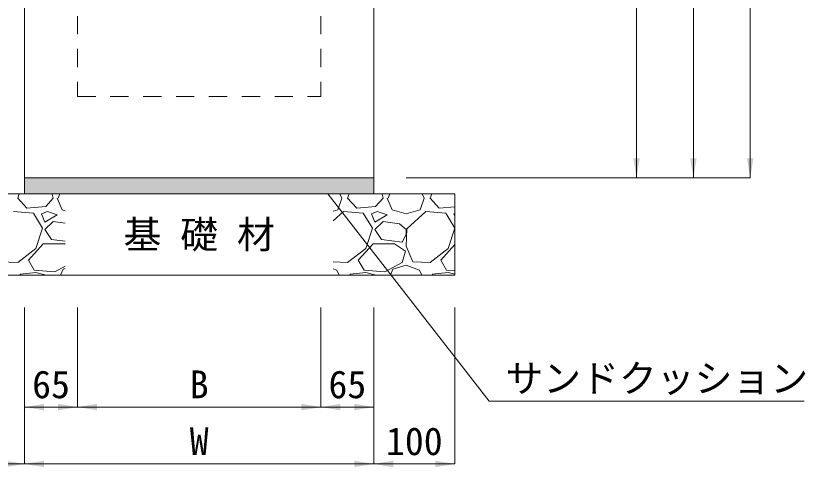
# Model space of a CAD drawing. Units: millimetres at full size. Extents: x 87158 to 122251, y -125707 to -112261.
# Drawn here: x 98652 to 99624, y -115237 to -114681 of the extents above; entities that cross this region are included whole.
import ezdxf
from ezdxf.enums import TextEntityAlignment as Align

# ---------------------------------------------------------------- set-up
doc = ezdxf.new("R2010")
doc.units = ezdxf.units.MM
doc.header["$LTSCALE"] = 30
doc.linetypes.add('USER1', pattern=[1.35, 0.75, -0.6])
doc.layers.add('ハッチング_モルタル', color=30, linetype='Continuous')
doc.layers.add('文字', color=41, linetype='Continuous')
for name, color, linetype, lineweight in [('ハッチング_基礎', 150, 'Continuous', 9), ('寸法線', 7, 'Continuous', 13), ('引出線', 4, 'Continuous', 13), ('本体', 2, 'Continuous', 13), ('舗装・基礎', 3, 'Continuous', 13)]:
    doc.layers.add(name, color=color, linetype=linetype, lineweight=lineweight)
doc.styles.add('ＭＳ ゴシック', font='')
doc.styles.get('ＭＳ ゴシック').set_extended_font_data('MS Gothic')

# ---------------------------------------------------------------- blocks, each defined once
blk = doc.blocks.new('filled_arrow')
at = {"color": 0, "linetype": 'Continuous', "lineweight": -2}
blk.add_solid([(7.5, 1.25), (0, 0), (7.5, -1.25)], dxfattribs=at)

msp = doc.modelspace()

# ---------------------------------------------------------------- hatches: boundary and pattern name
at = {"layer": 'ハッチング_モルタル'}
msp.add_hatch(color=256, dxfattribs=at).paths.add_polyline_path([(99092.6, -114900.66), (99092.6, -114880.66), (98662.6, -114880.66), (98662.6, -114900.66)])

# ---------------------------------------------------------------- linework, layer by layer
at = {"layer": 'ハッチング_基礎'}
for p, q in [((98654.02, -114906.03), (98656.04, -114900.66)), ((98696.69, -114900.95), (98695.51, -114900.66)), ((98697.71, -114906.03), (98696.69, -114900.95)), ((98703.8, -114906.03), (98706.11, -114900.66)), ((99050.83, -114900.66), (99053.31, -114906.03)), ((99060.42, -114906.03), (99062.44, -114900.66)), ((99103.09, -114900.95), (99101.91, -114900.66)), ((99104.11, -114906.03), (99103.09, -114900.95)), ((99110.2, -114906.03), (99112.51, -114900.66)), ((99152.43, -114900.66), (99154.91, -114906.03)), ((99162.02, -114906.03), (99164.04, -114900.66)), ((98665.2, -114918.23), (98654.02, -114906.03)), ((98697.71, -114906.03), (98688.56, -114916.19)), ((98702.79, -114906.03), (98708.88, -114920.26)), ((99048.23, -114920.26), (99053.31, -114906.03)), ((99071.6, -114918.23), (99060.42, -114906.03)), ((99104.11, -114906.03), (99094.96, -114916.19)), ((99109.19, -114906.03), (99115.28, -114920.26)), ((99149.83, -114920.26), (99154.91, -114906.03)), ((99173.2, -114918.23), (99162.02, -114906.03)), ((98688.56, -114916.19), (98665.2, -114918.23)), ((98708.88, -114920.26), (98712.6, -114921.35)), ((99042.6, -114921.91), (99048.23, -114920.26)), ((99094.96, -114916.19), (99071.6, -114918.23)), ((99115.28, -114920.26), (99132.56, -114925.34)), ((99132.56, -114925.34), (99149.83, -114920.26)), ((99192.6, -114916.54), (99173.2, -114918.23)), ((98673.32, -114924.32), (98648.94, -114922.29)), ((98684.5, -114942.61), (98673.32, -114924.32)), ((98690.6, -114922.29), (98683.48, -114925.34)), ((98683.48, -114925.34), (98687.55, -114935.5)), ((98687.55, -114935.5), (98702.79, -114926.35)), ((98702.79, -114926.35), (98690.6, -114922.29)), ((99055.34, -114922.29), (99042.6, -114933.92)), ((99079.72, -114924.32), (99055.34, -114922.29)), ((99090.9, -114942.61), (99079.72, -114924.32)), ((99097, -114922.29), (99089.88, -114925.34)), ((99089.88, -114925.34), (99093.95, -114935.5)), ((99093.95, -114935.5), (99109.19, -114926.35)), ((99109.19, -114926.35), (99097, -114922.29)), ((99156.94, -114922.29), (99133.57, -114943.63)), ((99181.32, -114924.32), (99156.94, -114922.29)), ((99192.5, -114942.61), (99181.32, -114924.32)), ((99192.6, -114924.86), (99191.48, -114925.34)), ((99191.48, -114925.34), (99192.6, -114928.14)), ((98697.71, -114934.48), (98687.55, -114944.64)), ((98712.6, -114936.72), (98697.71, -114934.48)), ((99104.11, -114934.48), (99093.95, -114944.64)), ((99124.43, -114937.53), (99104.11, -114934.48)), ((99132.56, -114944.64), (99124.43, -114937.53)), ((98676.37, -114968.01), (98684.5, -114942.61)), ((98687.55, -114944.64), (98695.68, -114956.83)), ((99082.77, -114968.01), (99090.9, -114942.61)), ((99093.95, -114944.64), (99102.08, -114956.83)), ((99133.57, -114943.63), (99132.56, -114964.96)), ((99132.56, -114950.74), (99132.56, -114944.64)), ((99184.37, -114968.01), (99192.5, -114942.61)), ((98695.68, -114956.83), (98712.6, -114958.86)), ((99102.08, -114956.83), (99127.48, -114959.88)), ((99127.48, -114959.88), (99132.56, -114950.74)), ((98654.02, -114985.28), (98676.37, -114968.01)), ((98667.23, -114982.23), (98685.52, -114961.91)), ((98685.52, -114961.91), (98711.93, -114961.91)), ((98711.93, -114961.91), (98712.6, -114962.38)), ((99060.42, -114985.28), (99082.77, -114968.01)), ((99073.63, -114982.23), (99091.92, -114961.91)), ((99091.92, -114961.91), (99118.33, -114961.91)), ((99118.33, -114961.91), (99131.54, -114971.06)), ((99132.56, -114964.96), (99140.68, -114984.27)), ((99162.02, -114985.28), (99184.37, -114968.01)), ((99175.23, -114982.23), (99192.6, -114962.93)), ((99131.54, -114971.06), (99127.48, -114985.28)), ((98632.68, -114984.27), (98654.02, -114985.28)), ((98674.34, -114994.43), (98667.23, -114982.23)), ((99042.6, -114984.43), (99060.42, -114985.28)), ((99080.74, -114994.43), (99073.63, -114982.23)), ((99127.48, -114985.28), (99106.14, -114996.46)), ((99116.3, -114993.41), (99132.56, -114988.33)), ((99132.56, -114988.33), (99148.81, -114994.43)), ((99140.68, -114984.27), (99162.02, -114985.28)), ((99182.34, -114994.43), (99175.23, -114982.23)), ((98676.37, -114997.47), (98657.07, -114999.51)), ((98699.74, -114996.46), (98674.34, -114994.43)), ((98689.11, -115000.66), (98676.37, -114997.47)), ((98712.6, -114989.72), (98699.74, -114996.46)), ((98706.79, -115000.66), (98709.9, -114993.41)), ((98709.9, -114993.41), (98712.6, -114992.56)), ((99042.6, -114992.7), (99047.21, -114994.43)), ((99047.21, -114994.43), (99050.09, -115000.66)), ((99082.77, -114997.47), (99063.47, -114999.51)), ((99106.14, -114996.46), (99080.74, -114994.43)), ((99095.51, -115000.66), (99082.77, -114997.47)), ((99113.19, -115000.66), (99116.3, -114993.41)), ((99148.81, -114994.43), (99151.69, -115000.66)), ((99184.37, -114997.47), (99165.07, -114999.51)), ((99192.6, -114995.25), (99182.34, -114994.43)), ((99192.6, -114999.53), (99184.37, -114997.47)), ((98656.64, -115000.66), (98657.07, -114999.51)), ((99063.04, -115000.66), (99063.47, -114999.51)), ((99164.64, -115000.66), (99165.07, -114999.51))]:
    msp.add_line(p, q, dxfattribs=at)
at = {"layer": '寸法線'}
for p, q in [((99556.36, -114880.66), (99556.36, -114190.66)), ((99486.36, -114880.66), (99486.36, -114240.66)), ((99416.36, -114880.66), (99416.36, -114330.66)), ((99132.6, -114880.66), (99416.36, -114880.66)), ((99132.6, -114880.66), (99486.36, -114880.66)), ((99132.6, -114880.66), (99556.36, -114880.66)), ((98662.6, -115040.66), (98662.6, -115163.08)), ((98662.6, -115040.66), (98662.6, -115233.08)), ((98662.6, -115040.66), (98662.6, -115233.08)), ((98727.6, -115040.66), (98727.6, -115163.08)), ((98727.6, -115040.66), (98727.6, -115163.08)), ((99027.6, -115040.66), (99027.6, -115163.08)), ((99027.6, -115040.66), (99027.6, -115163.08)), ((99092.6, -115040.66), (99092.6, -115163.08)), ((99092.6, -115040.66), (99092.6, -115233.08)), ((99092.6, -115040.66), (99092.6, -115233.08)), ((99192.6, -115040.66), (99192.6, -115233.08)), ((98662.6, -115163.08), (98727.6, -115163.08)), ((98727.6, -115163.08), (99027.6, -115163.08)), ((99027.6, -115163.08), (99092.6, -115163.08)), ((98662.6, -115233.08), (98562.6, -115233.08)), ((98662.6, -115233.08), (99092.6, -115233.08)), ((99092.6, -115233.08), (99192.6, -115233.08))]:
    msp.add_line(p, q, dxfattribs=at)
at = {"layer": '引出線'}
msp.add_lwpolyline([(99035.99, -114900.66), (99234.73, -115155.94), (99622.96, -115155.94)], dxfattribs=at)
at = {"layer": '本体'}
for p, q in [((98662.6, -114330.66), (98662.6, -114880.66)), ((99092.6, -114330.66), (99092.6, -114880.66)), ((98662.6, -114880.66), (99092.6, -114880.66))]:
    msp.add_line(p, q, dxfattribs=at)
at = {"layer": '本体', "linetype": 'USER1', "lineweight": 15}
for p, q in [((98727.6, -114560.13), (98727.6, -114780.66)), ((99027.6, -114560.13), (99027.6, -114780.66)), ((98727.6, -114780.66), (99027.6, -114780.66))]:
    msp.add_line(p, q, dxfattribs=at)
at = {"layer": '舗装・基礎'}
for p, q in [((99092.6, -114880.66), (98662.6, -114880.66)), ((98662.6, -114880.66), (98662.6, -114900.66)), ((99092.6, -114880.66), (99092.6, -114900.66)), ((99192.6, -114900.66), (98562.6, -114900.66)), ((99192.6, -114900.66), (99192.6, -115000.66)), ((99192.6, -115000.66), (98562.6, -115000.66))]:
    msp.add_line(p, q, dxfattribs=at)

# ---------------------------------------------------------------- block references
at = {"layer": '寸法線', "xscale": 3.2, "yscale": 3.2}
for p, rotation in [((99416.36, -114880.66), 90), ((99486.36, -114880.66), 90), ((99556.36, -114880.66), 90), ((98727.6, -115163.08), 180), ((99027.6, -115163.08), 180), ((99092.6, -115163.08), 180), ((98662.6, -115233.08), 180), ((99092.6, -115233.08), 180), ((99192.6, -115233.08), 180)]:
    msp.add_blockref('filled_arrow', p, dxfattribs=dict(at, rotation=rotation))
for p in [(98662.6, -115163.08), (98727.6, -115163.08), (99027.6, -115163.08), (98662.6, -115233.08), (99092.6, -115233.08)]:
    msp.add_blockref('filled_arrow', p, dxfattribs=at)
at = {"layer": '引出線', "xscale": 0.16, "yscale": 0.16, "rotation": 307.9}
msp.add_blockref('filled_arrow', (99035.99, -114900.66), dxfattribs=at)

# ---------------------------------------------------------------- texts
at = {"layer": '寸法線', "style": 'ＭＳ ゴシック'}
for s, p in [('65', (98695.1, -115135.08)), ('B', (98877.6, -115135.08)), ('65', (99060.1, -115135.08)), ('W', (98877.6, -115205.08)), ('100', (99142.6, -115205.08))]:
    msp.add_text(s, height=34.18, dxfattribs=at).set_placement(p, align=Align.MIDDLE_CENTER)
at = {"layer": '引出線', "style": 'ＭＳ ゴシック'}
msp.add_text('サンドクッション', height=34.18, dxfattribs=at).set_placement((99254.73, -115110.55), align=Align.TOP_LEFT)
at = {"layer": '文字', "style": 'ＭＳ ゴシック'}
msp.add_text('基 礎 材', height=34.18, dxfattribs=at).set_placement((98877.6, -114950.66), align=Align.MIDDLE_CENTER)

doc.saveas('drawing.dxf')
